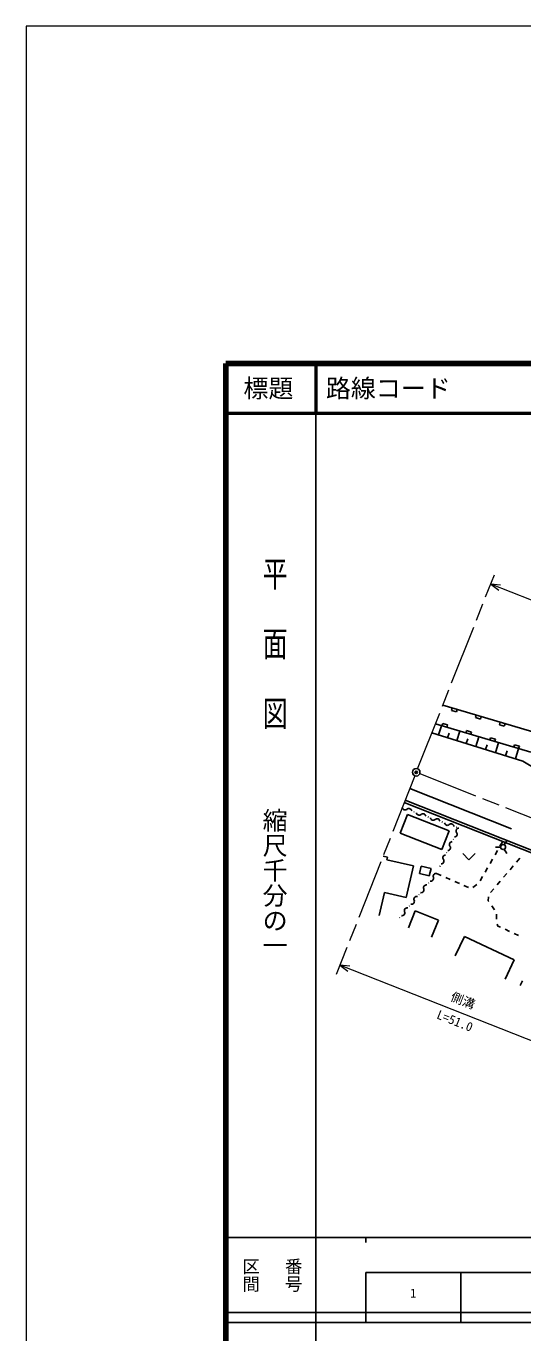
# Model space of a CAD drawing. Units: millimetres, scale not verified. Extents: x 0 to 700000, y -47500 to 447500.
# Drawn here: x 0 to 99432, y 185930 to 447500 of the extents above; entities that cross this region are included whole.
import ezdxf
from ezdxf.enums import TextEntityAlignment as Align

# ---------------------------------------------------------------- set-up
doc = ezdxf.new("R2010")
doc.units = ezdxf.units.MM
doc.header["$LTSCALE"] = 1000
doc.header["$PDMODE"] = 32
doc.header["$PDSIZE"] = 500
doc.linetypes.add('CHAIN', pattern=[18.5, 12, -1.5, 3.5, -1.5])
doc.layers.add('作業レイヤ1', color=7, linetype='Continuous', lineweight=13)
doc.layers.add('作業ﾚｲﾔ1', color=7, linetype='Continuous', lineweight=25)
doc.styles.add('@ＭＳ ゴシック', font='')
doc.styles.add('ＭＳ ゴシック', font='')
doc.styles.get('@ＭＳ ゴシック').set_extended_font_data('@MS Gothic')
doc.styles.get('ＭＳ ゴシック').set_extended_font_data('MS Gothic')

msp = doc.modelspace()

# ---------------------------------------------------------------- linework, layer by layer
at = {"layer": '作業レイヤ1'}
msp.add_lwpolyline([(0, -47500), (700000, -47500), (700000, 447500), (0, 447500)], close=True, dxfattribs=at)
at = {"layer": '作業ﾚｲﾔ1', "lineweight": 140}
for p, q in [((40000, 380000), (40000, 20000)), ((680000, 380000), (40000, 380000))]:
    msp.add_line(p, q, dxfattribs=at)
at = {"layer": '作業ﾚｲﾔ1', "lineweight": 50}
for p, q in [((58000, 380000), (58000, 370000)), ((40000, 370000), (680000, 370000))]:
    msp.add_line(p, q, dxfattribs=at)
at = {"layer": '作業ﾚｲﾔ1'}
for p, q in [((58000, 370000), (58000, 20000)), ((83391, 311545), (102547, 305894)), ((85309, 310980), (85168, 310500)), ((85168, 310500), (86127, 310217)), ((86127, 310217), (86268, 310697)), ((90105, 309565), (89963, 309085)), ((89963, 309085), (90922, 308802)), ((90922, 308802), (91064, 309282)), ((81216, 306048), (99398, 300360)), ((101017, 302175), (81913, 307811)), ((82547, 305632), (83118, 307456)), ((83383, 307899), (83242, 307419)), ((84342, 307616), (83383, 307899)), ((84201, 307136), (84342, 307616)), ((86225, 304481), (86814, 306365)), ((88179, 306484), (88037, 306004)), ((89138, 306201), (88179, 306484)), ((88996, 305721), (89138, 306201)), ((94900, 308150), (94759, 307671)), ((94759, 307671), (95718, 307388)), ((95718, 307388), (95860, 307867)), ((84371, 305061), (84656, 305973)), ((88109, 303892), (88403, 304834)), ((90023, 303293), (90632, 305239)), ((91969, 302684), (92274, 303657)), ((92974, 305069), (92833, 304590)), ((93934, 304786), (92974, 305069)), ((93792, 304307), (93934, 304786)), ((93947, 302066), (94576, 304075)), ((97770, 303654), (97629, 303175)), ((98729, 303372), (97770, 303654)), ((95957, 301437), (96271, 302442)), ((98582, 302894), (97967, 300808)), ((98588, 302892), (98729, 303372)), ((99398, 300360), (123816, 285968)), ((76801, 294890), (97174, 286830)), ((75698, 292100), (123121, 273338)), ((75882, 292565), (123305, 273803)), ((76311, 289707), (74839, 285987)), ((76311, 289707), (84679, 286396)), ((77597, 290243), (77691, 290209)), ((80416, 289219), (80510, 289185)), ((83236, 288194), (83330, 288160)), ((74839, 285987), (83208, 282676)), ((84679, 286396), (83208, 282676)), ((86056, 287170), (86150, 287135)), ((85523, 284771), (85479, 284682)), ((94967, 283183), (93967, 283183)), ((94849, 283363), (95345, 284231)), ((95717, 283616), (96217, 284482)), ((95717, 282750), (96217, 281884)), ((72327, 281126), (71438, 281334)), ((72327, 281126), (72213, 280639)), ((77569, 279390), (72213, 280639)), ((84203, 282077), (84159, 281988)), ((87389, 281883), (88639, 280633)), ((89889, 281883), (88639, 280633)), ((92864, 279890), (93360, 280758)), ((93856, 281626), (94353, 282495)), ((98817, 280919), (98167, 280159)), ((77569, 279390), (76092, 273060)), ((79097, 279335), (78756, 277874)), ((78756, 277874), (80704, 277420)), ((79097, 279335), (81044, 278880)), ((81044, 278880), (80704, 277420)), ((82153, 277895), (83069, 277493)), ((82882, 279384), (82838, 279294)), ((90879, 276417), (91375, 277286)), ((91872, 278154), (92368, 279022)), ((96219, 277878), (95569, 277117)), ((97518, 279398), (96868, 278638)), ((80584, 276014), (80519, 275937)), ((83984, 277092), (84900, 276690)), ((85816, 276288), (86732, 275886)), ((87647, 275485), (88563, 275083)), ((89431, 275079), (90225, 275687)), ((93621, 274836), (92971, 274076)), ((94920, 276357), (94270, 275597)), ((71710, 274082), (70642, 269504)), ((76092, 273060), (71710, 274082)), ((78662, 273710), (78598, 273633)), ((92568, 273211), (92489, 272422)), ((92489, 272422), (92609, 272253)), ((77898, 270395), (76531, 267027)), ((76740, 271406), (76676, 271329)), ((77898, 270395), (82531, 268515)), ((93190, 271439), (93771, 270626)), ((94134, 269742), (94134, 268742)), ((74819, 269102), (74755, 269025)), ((82531, 268515), (81164, 265147)), ((94293, 267767), (94423, 267361)), ((94423, 267361), (94945, 267124)), ((87724, 265263), (85909, 261370)), ((87724, 265263), (97693, 260614)), ((95856, 266711), (96767, 266299)), ((97678, 265886), (98589, 265474)), ((97693, 260614), (95878, 256721)), ((99360, 256365), (98886, 255484)), ((40000, 205000), (579000, 205000)), ((68000, 205000), (68000, 204000)), ((68000, 198000), (579000, 198000)), ((68000, 198000), (68000, 188000)), ((87000, 188000), (87000, 198000)), ((40000, 190000), (579000, 190000)), ((40000, 188000), (579000, 188000))]:
    msp.add_line(p, q, dxfattribs=at)
at = {"layer": '作業ﾚｲﾔ1', "linetype": 'CHAIN', "lineweight": 13}
for p, q in [((78365, 298842), (93724, 337664)), ((77813, 297447), (62086, 257695)), ((78786, 297868), (128302, 278279))]:
    msp.add_line(p, q, dxfattribs=at)
at = {"layer": '作業ﾚｲﾔ1', "lineweight": 13}
for p, q in [((136692, 318514), (92988, 335804)), ((94975, 335575), (92988, 335804)), ((92988, 335804), (94594, 334612)), ((110245, 240793), (62822, 259554)), ((64809, 259325), (62822, 259554)), ((62822, 259554), (64428, 258362))]:
    msp.add_line(p, q, dxfattribs=at)
at = {"layer": '作業ﾚｲﾔ1'}
for centre, radius in [((78089, 298144), 750), ((95467, 283183), 500)]:
    msp.add_circle(centre, radius, dxfattribs=at)
for centre, start, end in [((75855, 291160), 188.10249, 311.95751), ((76613, 290317), 8.10249, 131.95751), ((78675, 290135), 188.10249, 311.95751), ((79432, 289293), 8.10249, 131.95751), ((81494, 289111), 188.10249, 311.95751), ((82252, 288268), 8.10249, 131.95751), ((84314, 288086), 188.10249, 311.95751), ((85072, 287243), 8.10249, 131.95751), ((85702, 285742), 271.96306, 35.81808), ((86621, 286405), 91.96306, 215.81808), ((84381, 283048), 271.96306, 35.81808), ((85300, 283711), 91.96306, 215.81808), ((83061, 280354), 271.96306, 35.81808), ((83980, 281017), 91.96306, 215.81808), ((82037, 277340), 78.24095, 202.09598), ((79066, 274610), 258.24095, 22.09598), ((80116, 275036), 78.24095, 202.09598), ((80987, 276914), 258.24095, 22.09598), ((77144, 272306), 258.24095, 22.09598), ((78194, 272733), 78.24095, 202.09598), ((75222, 270003), 258.24095, 22.09598), ((76273, 270429), 78.24095, 202.09598)]:
    msp.add_arc(centre, 567, start, end, dxfattribs=at)
msp.add_point((78089, 298144), dxfattribs=at)
msp.add_point((78089, 298144), dxfattribs=at)

# ---------------------------------------------------------------- texts
at = {"layer": '作業ﾚｲﾔ1', "style": 'ＭＳ ゴシック'}
msp.add_text('標題', height=3666, dxfattribs=at).set_placement((48500, 375000), align=Align.MIDDLE_CENTER)
msp.add_text('路線コード', height=3666, dxfattribs=at).set_placement((60000, 375000), align=Align.MIDDLE_LEFT)
at = {"layer": '作業ﾚｲﾔ1', "style": '@ＭＳ ゴシック', "width": 1.4}
msp.add_text('平  面  図', height=3666, rotation=270, dxfattribs=at).set_placement((49777, 306475), align=Align.MIDDLE_RIGHT)
at = {"layer": '作業ﾚｲﾔ1', "style": '@ＭＳ ゴシック'}
msp.add_text('縮尺千分の一', height=3666, rotation=270, dxfattribs=at).set_placement((49777, 261030), align=Align.MIDDLE_RIGHT)
at = {"layer": '作業ﾚｲﾔ1', "style": 'ＭＳ ゴシック'}
msp.add_text('側溝', height=1833, rotation=338.415, dxfattribs=at).set_placement((86901, 251103), align=Align.BOTTOM_CENTER)
at = {"layer": '作業ﾚｲﾔ1', "style": '@ＭＳ ゴシック'}
msp.add_text('L=51.0', height=1833, rotation=338.415, dxfattribs=at).set_placement((86166, 249244), align=Align.TOP_CENTER)
for s, p in [('区間', (45000, 197500)), ('番号', (53500, 197500))]:
    msp.add_text(s, height=2566, rotation=270, dxfattribs=at).set_placement(p, align=Align.MIDDLE_CENTER)
at = {"layer": '作業ﾚｲﾔ1', "style": 'ＭＳ ゴシック'}
msp.add_text('1', height=1833, dxfattribs=at).set_placement((77500, 192405), align=Align.BOTTOM_CENTER)

doc.saveas('drawing.dxf')
